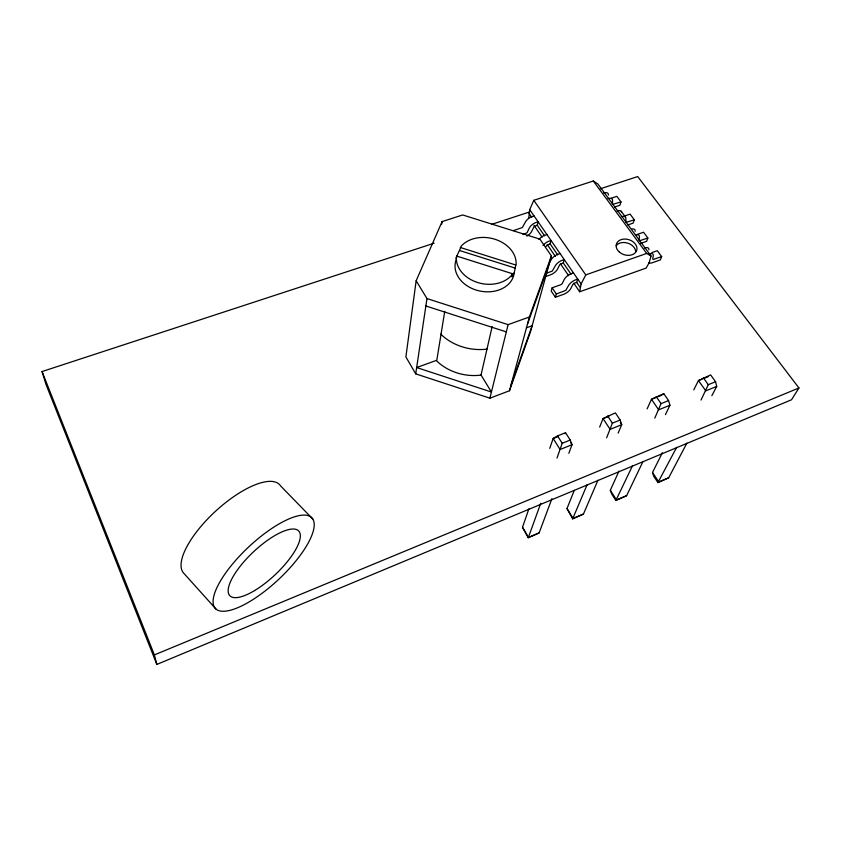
<?xml version="1.0" encoding="UTF-8"?>
<svg xmlns="http://www.w3.org/2000/svg" width="841" height="841" viewBox="0 0 841 841"><rect width="100%" height="100%" fill="white"/><g stroke="black" fill="none" stroke-linecap="round" stroke-linejoin="round"><path stroke-width="1.26" d="M528.821 217.83L529.714 209.651L533.783 200.305L593.304 181.004L597.846 183.958L651.018 256L649.189 262.707L646.151 268.058L579.691 291.774L573.793 283.196M579.691 291.774L581.11 283.974L585.778 274.891L646.676 253.435L651.018 256M416.148 280.778L405.888 356.92L415.717 373.867L489.904 398.182L509.478 390.76L530.377 332.153L551.402 255.916L539.88 239.128L462.676 214.96L442.103 221.582L416.148 280.778L426.976 298.576L415.717 373.867M441.704 224.148L442.103 221.582M492.153 326.613L481.031 375.023L480.39 375.17A45.319 36.436 11.5 0 1 436.7 360.926L444.742 311.359M456.337 258.124L456.695 256.074L512.558 273.756L511.843 276.794L514.25 272.663L516.143 263.696A30.139 23.138 11.3 0 0 494.886 239.233A30.139 23.138 11.3 0 0 461.047 246.297C459.869 250.744 456.758 254.413 456.158 259.144M456.695 256.074L456.39 257.409A30.139 23.138 11.3 0 0 477.583 282.502A30.139 23.138 11.3 0 0 511.843 274.975L512.558 273.756M489.904 398.182L508.122 324.637L529.388 316.994L551.402 255.916M544.558 235.827L537.22 225.188L538.082 221.761L536.222 222.381A7.285 3.721 -35.2 0 0 529.063 228.458L527.076 232.715L523.007 234.586M509.478 390.76L529.388 316.994M557.72 254.897L550.119 243.879L551.034 240.494L549.162 241.125A7.359 3.637 -35 0 0 543.034 245.404M573.446 272.894L571.554 273.567A7.485 3.49 -34.7 0 0 564.111 279.685L562.44 283.175A2.134 0.999 -34.4 0 1 560.327 284.91L552.138 287.801L551.212 291.06L555.386 297.251L563.554 294.35A7.506 3.469 -34.3 0 0 570.955 288.295L572.668 284.805A2.145 0.988 -34.6 0 1 574.792 283.07L576.695 282.397L577.725 279.075L575.822 279.748A7.506 3.459 -34.6 0 0 568.348 285.877L565.804 290.366L556.332 294.003L555.386 297.251M571.028 274.187L563.27 262.939L564.248 259.596L562.356 260.247A7.432 3.553 -34.8 0 0 554.986 266.345L552.327 271.033L546.482 273.262M611.449 198.129L616.863 196.331L621.005 201.903L619.891 205.267L614.477 207.075M568.842 453.278L572.038 444.7L570.209 440.064L562.208 443.281L557.005 458.061M551.927 498.608L539.123 532.91L528.264 537.746L522.503 527.296L528.894 508.794M549.751 448.348L553.157 438.476L557.562 435.901L565.551 432.716L570.209 440.064M624.642 215.958L630.088 214.119L634.303 219.785L633.126 223.128L627.691 224.989M511.149 384.579L532.143 325.74L526.34 327.843M527.433 324.258L549.331 263.401M540.763 503.244L528.264 537.746M618.114 433.136L621.73 424.684L620.153 420.037L612.385 423.149L606.624 437.783M637.404 234.366L643.554 232.242L647.854 238.014L646.624 241.325L640.064 243.617M665.431 414.666L669.93 405.267L668.584 400.6L661.058 403.627L654.792 418.114M651.796 252.657L657.294 250.713L661.678 256.61L660.385 259.89L652.69 262.623A7.39 3.238 -36.2 0 1 648.863 262.718M597.94 480.232L583.454 514.051L572.637 518.865L567.002 508.532L574.308 490.303M599.644 427.091L603.05 418.587L615.381 412.868L620.153 420.037M711.843 395.68L716.711 386.429L715.596 381.751L708.28 384.684L701.026 400.064M587.102 484.742L572.637 518.865M642.934 461.635L626.619 495.685L615.854 500.479L611.733 494.035L610.324 490.271L618.987 471.118M647.128 408.873L651.46 399.296L663.728 393.609L668.584 400.6M632.611 465.567L615.854 500.479M565.078 433.725L565.551 432.716M686.908 443.102L668.658 477.804L657.925 482.576L653.741 476.258L652.511 472.484L662.393 452.7M693.783 389.877L698.44 380.574L710.645 374.918L715.596 381.751M676.658 447.37L657.925 482.576M600.232 188.826L637.688 176.568L798.95 387.964L791.528 399.769L156.846 664.432L45.971 384.348L42.05 371.554L434.145 243.196M546.072 246.476L547.396 244.931L550.119 243.879M548.742 264.495L550.834 260.279A7.411 3.574 -34.9 0 1 558.172 254.182L560.053 253.53M662.676 394.818L663.728 393.609M539.123 532.91L528.474 537.441L522.503 527.296M583.454 514.051L573.089 518.455L567.002 508.532M626.619 495.685L616.527 499.975L610.324 490.271M668.658 477.804L658.829 481.977L652.511 472.484M156.846 664.432L154.376 654.918L798.95 387.964M669.93 405.267L658.671 409.809L651.46 399.296L655.948 397.509M716.711 386.429L705.788 390.834L698.44 380.574L702.067 379.123M557.919 436.574L553.157 438.476L560.074 449.515L572.038 444.7L570.65 442.503M608.831 416.284L603.05 418.587L610.124 429.362L621.73 424.684L620.311 422.539M658.188 396.616L661.552 395.27M704.485 378.156L708.122 376.705M436.311 360.432L416.652 367.549L491.428 392.022L481.031 375.023M661.678 256.61L653.236 259.48L652.69 258.839L653.268 255.822A7.422 3.269 -36.1 0 0 648.789 254.014M647.854 238.014L639.465 240.81L638.908 240.148L639.423 237.099A7.348 3.364 -36.3 0 0 636.269 234.828M545.704 276.51L550.34 274.891A7.422 3.553 -34.5 0 0 557.646 268.847L559.77 264.652L563.27 262.939M634.303 219.785L625.946 222.497L625.841 218.734A7.275 3.448 -36.6 0 0 621.289 216.736M546.934 234.555L545.052 235.186A7.338 3.658 -35.1 0 0 538.955 239.454M621.005 201.903L612.416 204.479L612.532 200.726A7.212 3.522 -36.9 0 0 607.938 198.634M513.504 230.592L522.387 227.512L525.068 222.623A7.264 3.742 -35.3 0 1 532.195 216.558L534.067 215.948M537.22 225.188L534.13 226.513L531.796 231.096A7.285 3.721 -34.9 0 1 526.908 236.1M491.596 224.389L529.052 212.132M487.002 349.047L486.34 349.194A46.728 36.993 11.4 0 1 441.241 334.592L440.842 334.098M460.3 247.485L515.88 265.041M459.754 250.576L515.144 268.079M426.976 298.576L508.122 324.637M425.861 305.987L506.324 331.88M312.778 518.992A66.197 22.087 -43.2 0 0 228.731 568.8A66.197 22.087 -43.2 0 0 249.441 601.725A66.197 22.087 -43.2 0 0 312.778 518.992L280.579 485.888A65.272 24.042 -42.7 0 0 216.032 510.781A65.272 24.042 -42.7 0 0 184.379 573.909L215.927 609M621.247 211.333L625.473 217.052M593.304 181.004L646.676 253.435M703.349 377.83L708.28 384.684M533.783 200.305L585.778 274.891M529.714 209.651L581.11 283.974M656.211 396.605L661.058 403.627M528.884 213.099L531.775 217.283M576.695 282.397L580.059 287.286M533.972 225.325L542.088 237.12M547.249 244.615L555.365 256.41M560.527 263.906L568.632 275.701M552.138 287.801L556.332 294.003M607.633 415.948L612.385 423.149M557.562 435.901L562.208 443.281M42.05 371.554L154.376 654.918M617.063 210.996A7.254 3.469 -36.7 0 1 621.604 212.079M616.211 245.593A10.597 7.874 17.1 0 1 627.712 243.102A10.597 7.874 17.1 0 1 635.722 251.669M644.385 248.042A7.401 3.301 -36.2 0 1 648.884 249.893M603.785 192.999A7.18 3.543 -37 0 1 608.39 195.123M631.948 228.983A7.327 3.385 -36.4 0 1 635.123 231.275M514.25 272.473A29.887 23.064 11.3 0 1 479.854 291.028A29.887 23.064 11.3 0 1 455.99 260.321M619.46 252.163A10.628 7.884 17.1 0 0 636.711 250.334A10.628 7.884 17.1 0 0 623.475 239.117A10.628 7.884 17.1 0 0 619.46 252.163M254.592 590.561A47.254 15.758 -43.2 0 0 299.207 531.607A47.254 15.758 -43.2 0 0 238.981 567.822A47.254 15.758 -43.2 0 0 254.592 590.561"/></g></svg>
